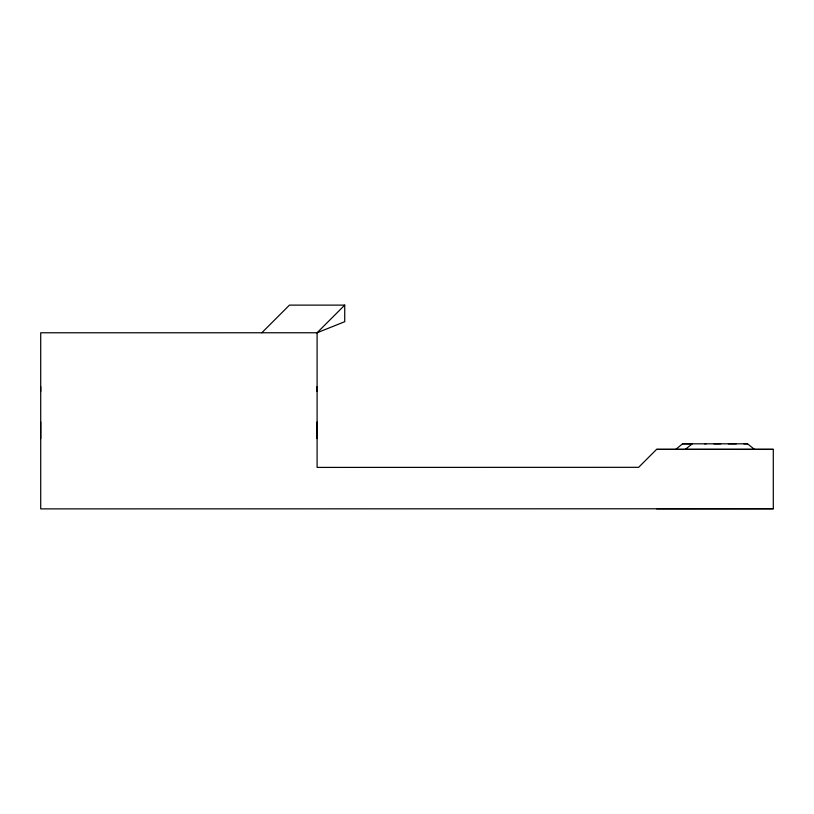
<?xml version="1.0" encoding="UTF-8"?>
<svg xmlns="http://www.w3.org/2000/svg" width="814" height="814" viewBox="0 0 814 814"><rect width="100%" height="100%" fill="white"/><g stroke="black" fill="none" stroke-linecap="round" stroke-linejoin="round"><path stroke-width="1.22" d="M40.7 438.624L40.71 422.028M317.094 438.593L317.104 422.008M773.29 449.369L656.613 449.338L638.634 467.328L317.094 467.409L317.094 332.763L344.729 305.118L344.729 321.703L317.094 332.763L40.71 332.773L40.72 508.882L773.3 508.76L773.29 449.338L656.593 449.399M261.823 332.763L289.458 305.118L344.729 305.118M690.496 443.813L682.559 443.813L675.834 449.338L676.363 449.338M685.347 449.348L692.256 443.823M736.344 443.813L728.408 443.813M704.659 443.813L706.053 443.813M682.559 443.813L747.537 443.813L754.446 449.338M720.736 443.813L713.919 443.813M743.833 443.813L747.537 443.813M656.603 508.801L773.3 508.75M317.094 386.64L317.094 391.493M40.7 386.66L40.7 391.524"/></g></svg>
